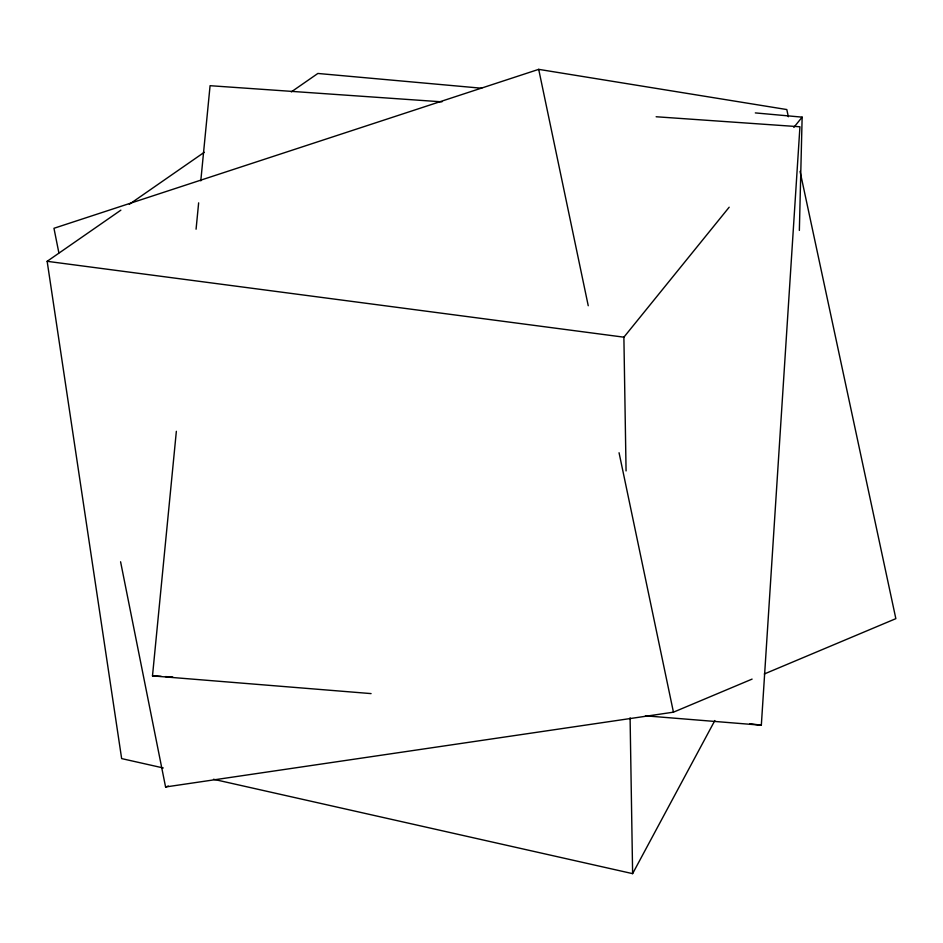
<?xml version="1.0" encoding="UTF-8"?>
<svg xmlns="http://www.w3.org/2000/svg" width="943" height="943" viewBox="0 0 943 943"><rect width="100%" height="100%" fill="white"/><g stroke="black" fill="none" stroke-linecap="round" stroke-linejoin="round"><path stroke-width="1.41" d="M799.358 230.422L802.139 117.144L755.319 112.912M645.425 715.82L761.331 725.214L799.935 126.775L656.139 116.755M371.082 693.6L152.495 675.883L176.353 431.316M196.073 229.208L198.643 202.851M200.788 180.879L210.077 85.695L441.913 101.844M213.507 779.283L632.623 873.642L714.853 720.535M626.069 470.934L623.889 337.181L729.175 207.212M793.829 127.399L802.139 117.144M163.269 767.967L121.647 758.596L47.15 261.317L120.869 210.159M129.332 204.289L204.266 152.294M291.281 91.907L317.874 73.46L481.732 88.241M120.586 561.769L165.579 786.981L673.443 712.177L752.101 679.101M764.301 673.974L895.85 618.655L800.053 171.39M165.579 786.981L168.361 786.061M788.348 116.743L786.804 109.553L538.701 69.358L53.963 228.289L58.867 252.83M152.495 675.883L161.159 676.355M165.496 676.602L172.722 676.991M749.779 723.694L761.331 725.214M47.15 261.317L623.889 337.181M538.701 69.358L588.243 305.732M619.056 452.746L673.443 712.177M630.089 717.847L632.623 873.642"/></g></svg>
